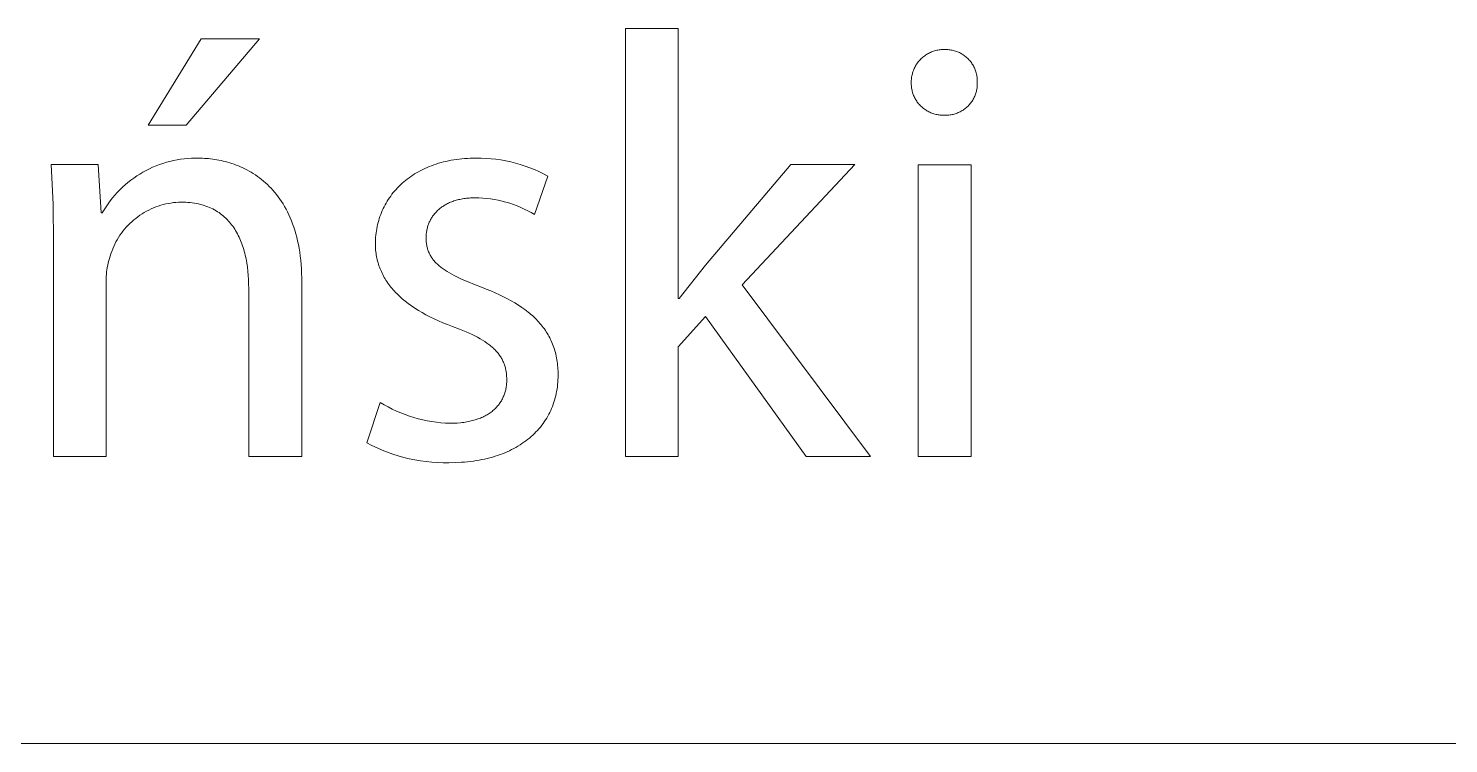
# Model space of a CAD drawing. Header units: millimetres. Extents: x 1102 to 5170, y 19 to 2862.
# Drawn here: x 4595.2 to 4691.2, y 19.5 to 67.8 of the extents above; entities that cross this region are included whole.
import ezdxf

# ---------------------------------------------------------------- set-up
doc = ezdxf.new("R2010")
doc.units = ezdxf.units.MM
doc.header["$MEASUREMENT"] = 0
doc.layers.add('Domyślny', color=7, linetype='Continuous', true_color=0x000000)

msp = doc.modelspace()

# ---------------------------------------------------------------- linework, layer by layer
at = {"layer": 'Domyślny', "color": 18, "lineweight": 15, "true_color": 0x000000}
for p, q in [((4635.56, 38.893), (4635.56, 67.802)), ((4635.56, 67.802), (4639.11, 67.802)), ((4639.11, 67.802), (4639.11, 49.555)), ((4603.307, 61.271), (4606.897, 67.096)), ((4610.839, 67.096), (4605.881, 61.271)), ((4606.897, 67.096), (4610.839, 67.096)), ((4656.156, 66.183), (4656.225, 66.212)), ((4656.225, 66.212), (4656.295, 66.239)), ((4656.295, 66.239), (4656.367, 66.264)), ((4656.367, 66.264), (4656.439, 66.286)), ((4656.439, 66.286), (4656.511, 66.306)), ((4656.511, 66.306), (4656.585, 66.324)), ((4656.585, 66.324), (4656.659, 66.338)), ((4656.659, 66.338), (4656.733, 66.351)), ((4656.733, 66.351), (4656.808, 66.36)), ((4656.808, 66.36), (4656.883, 66.367)), ((4656.883, 66.367), (4656.958, 66.372)), ((4656.958, 66.372), (4657.034, 66.374)), ((4657.034, 66.374), (4657.109, 66.373)), ((4657.109, 66.373), (4657.183, 66.374)), ((4657.183, 66.374), (4657.256, 66.373)), ((4657.256, 66.373), (4657.33, 66.369)), ((4657.33, 66.369), (4657.403, 66.363)), ((4657.403, 66.363), (4657.476, 66.354)), ((4657.476, 66.354), (4657.549, 66.343)), ((4657.549, 66.343), (4657.621, 66.329)), ((4657.621, 66.329), (4657.693, 66.313)), ((4657.693, 66.313), (4657.764, 66.295)), ((4657.764, 66.295), (4657.835, 66.273)), ((4657.835, 66.273), (4657.904, 66.25)), ((4657.904, 66.25), (4657.973, 66.224)), ((4657.973, 66.224), (4658.041, 66.196)), ((4658.041, 66.196), (4658.108, 66.165)), ((4655.124, 65.225), (4655.161, 65.291)), ((4655.161, 65.291), (4655.2, 65.355)), ((4655.2, 65.355), (4655.241, 65.418)), ((4655.241, 65.418), (4655.285, 65.48)), ((4655.285, 65.48), (4655.331, 65.54)), ((4655.331, 65.54), (4655.378, 65.598)), ((4655.378, 65.598), (4655.428, 65.655)), ((4655.428, 65.655), (4655.48, 65.71)), ((4655.48, 65.71), (4655.533, 65.763)), ((4655.533, 65.763), (4655.589, 65.814)), ((4655.589, 65.814), (4655.646, 65.864)), ((4655.646, 65.864), (4655.704, 65.911)), ((4655.704, 65.911), (4655.765, 65.956)), ((4655.765, 65.956), (4655.826, 66)), ((4655.826, 66), (4655.89, 66.041)), ((4655.89, 66.041), (4655.954, 66.08)), ((4655.954, 66.08), (4656.02, 66.116)), ((4656.02, 66.116), (4656.087, 66.151)), ((4656.087, 66.151), (4656.156, 66.183)), ((4658.108, 66.165), (4658.174, 66.132)), ((4658.174, 66.132), (4658.238, 66.097)), ((4658.238, 66.097), (4658.302, 66.059)), ((4658.302, 66.059), (4658.364, 66.02)), ((4658.364, 66.02), (4658.424, 65.978)), ((4658.424, 65.978), (4658.484, 65.935)), ((4658.484, 65.935), (4658.541, 65.889)), ((4658.541, 65.889), (4658.597, 65.841)), ((4658.597, 65.841), (4658.651, 65.792)), ((4658.651, 65.792), (4658.704, 65.74)), ((4658.704, 65.74), (4658.755, 65.687)), ((4658.755, 65.687), (4658.804, 65.632)), ((4658.804, 65.632), (4658.851, 65.575)), ((4658.851, 65.575), (4658.896, 65.517)), ((4658.896, 65.517), (4658.939, 65.457)), ((4658.939, 65.457), (4658.98, 65.396)), ((4658.98, 65.396), (4659.019, 65.334)), ((4659.019, 65.334), (4659.055, 65.27)), ((4659.055, 65.27), (4659.089, 65.205)), ((4654.86, 64.213), (4654.863, 64.288)), ((4654.863, 64.288), (4654.867, 64.364)), ((4654.867, 64.364), (4654.875, 64.439)), ((4654.875, 64.439), (4654.885, 64.514)), ((4654.885, 64.514), (4654.898, 64.588)), ((4654.898, 64.588), (4654.913, 64.662)), ((4654.913, 64.662), (4654.931, 64.735)), ((4654.931, 64.735), (4654.951, 64.808)), ((4654.951, 64.808), (4654.974, 64.88)), ((4654.974, 64.88), (4654.999, 64.951)), ((4654.999, 64.951), (4655.027, 65.021)), ((4655.027, 65.021), (4655.057, 65.09)), ((4655.057, 65.09), (4655.089, 65.158)), ((4655.089, 65.158), (4655.124, 65.225)), ((4659.089, 65.205), (4659.122, 65.139)), ((4659.122, 65.139), (4659.151, 65.071)), ((4659.151, 65.071), (4659.179, 65.003)), ((4659.179, 65.003), (4659.204, 64.934)), ((4659.204, 64.934), (4659.227, 64.864)), ((4659.227, 64.864), (4659.247, 64.793)), ((4659.247, 64.793), (4659.265, 64.722)), ((4659.265, 64.722), (4659.28, 64.65)), ((4659.28, 64.65), (4659.293, 64.578)), ((4659.293, 64.578), (4659.303, 64.505)), ((4659.303, 64.505), (4659.311, 64.432)), ((4659.311, 64.432), (4659.317, 64.358)), ((4659.317, 64.358), (4659.319, 64.285)), ((4659.319, 64.285), (4659.32, 64.211)), ((4654.86, 64.138), (4654.86, 64.213)), ((4654.86, 64.064), (4654.86, 64.138)), ((4654.862, 63.991), (4654.86, 64.064)), ((4654.866, 63.917), (4654.862, 63.991)), ((4654.873, 63.844), (4654.866, 63.917)), ((4654.883, 63.771), (4654.873, 63.844)), ((4654.895, 63.698), (4654.883, 63.771)), ((4654.909, 63.626), (4654.895, 63.698)), ((4654.926, 63.555), (4654.909, 63.626)), ((4654.946, 63.484), (4654.926, 63.555)), ((4654.967, 63.413), (4654.946, 63.484)), ((4654.992, 63.344), (4654.967, 63.413)), ((4655.018, 63.275), (4654.992, 63.344)), ((4659.196, 63.352), (4659.17, 63.283)), ((4659.219, 63.421), (4659.196, 63.352)), ((4659.24, 63.49), (4659.219, 63.421)), ((4659.258, 63.561), (4659.24, 63.49)), ((4659.274, 63.632), (4659.258, 63.561)), ((4659.288, 63.703), (4659.274, 63.632)), ((4659.299, 63.775), (4659.288, 63.703)), ((4659.307, 63.847), (4659.299, 63.775)), ((4659.314, 63.92), (4659.307, 63.847)), ((4659.317, 63.992), (4659.314, 63.92)), ((4659.32, 64.211), (4659.317, 64.138)), ((4659.317, 64.138), (4659.319, 64.065)), ((4659.319, 64.065), (4659.317, 63.992)), ((4655.047, 63.208), (4655.018, 63.275)), ((4655.078, 63.141), (4655.047, 63.208)), ((4655.112, 63.076), (4655.078, 63.141)), ((4655.148, 63.011), (4655.112, 63.076)), ((4655.186, 62.948), (4655.148, 63.011)), ((4655.226, 62.887), (4655.186, 62.948)), ((4655.268, 62.826), (4655.226, 62.887)), ((4655.312, 62.768), (4655.268, 62.826)), ((4655.358, 62.71), (4655.312, 62.768)), ((4655.406, 62.655), (4655.358, 62.71)), ((4655.456, 62.601), (4655.406, 62.655)), ((4655.508, 62.549), (4655.456, 62.601)), ((4655.562, 62.498), (4655.508, 62.549)), ((4655.617, 62.45), (4655.562, 62.498)), ((4655.674, 62.403), (4655.617, 62.45)), ((4655.733, 62.359), (4655.674, 62.403)), ((4655.793, 62.316), (4655.733, 62.359)), ((4658.475, 62.368), (4658.416, 62.325)), ((4658.532, 62.413), (4658.475, 62.368)), ((4658.588, 62.46), (4658.532, 62.413)), ((4658.642, 62.509), (4658.588, 62.46)), ((4658.694, 62.559), (4658.642, 62.509)), ((4658.745, 62.611), (4658.694, 62.559)), ((4658.794, 62.665), (4658.745, 62.611)), ((4658.84, 62.721), (4658.794, 62.665)), ((4658.885, 62.778), (4658.84, 62.721)), ((4658.928, 62.837), (4658.885, 62.778)), ((4658.969, 62.897), (4658.928, 62.837)), ((4659.008, 62.958), (4658.969, 62.897)), ((4659.045, 63.021), (4659.008, 62.958)), ((4659.08, 63.085), (4659.045, 63.021)), ((4659.112, 63.15), (4659.08, 63.085)), ((4659.142, 63.216), (4659.112, 63.15)), ((4659.17, 63.283), (4659.142, 63.216)), ((4655.854, 62.276), (4655.793, 62.316)), ((4655.917, 62.237), (4655.854, 62.276)), ((4655.981, 62.201), (4655.917, 62.237)), ((4656.046, 62.167), (4655.981, 62.201)), ((4656.113, 62.135), (4656.046, 62.167)), ((4656.18, 62.106), (4656.113, 62.135)), ((4656.249, 62.079), (4656.18, 62.106)), ((4656.318, 62.054), (4656.249, 62.079)), ((4656.388, 62.032), (4656.318, 62.054)), ((4656.459, 62.012), (4656.388, 62.032)), ((4656.53, 61.995), (4656.459, 62.012)), ((4656.602, 61.98), (4656.53, 61.995)), ((4656.675, 61.968), (4656.602, 61.98)), ((4656.748, 61.958), (4656.675, 61.968)), ((4656.821, 61.95), (4656.748, 61.958)), ((4656.894, 61.945), (4656.821, 61.95)), ((4656.968, 61.943), (4656.894, 61.945)), ((4657.042, 61.943), (4656.968, 61.943)), ((4657.114, 61.939), (4657.042, 61.943)), ((4657.187, 61.938), (4657.114, 61.939)), ((4657.26, 61.939), (4657.187, 61.938)), ((4657.332, 61.942), (4657.26, 61.939)), ((4657.405, 61.948), (4657.332, 61.942)), ((4657.477, 61.957), (4657.405, 61.948)), ((4657.549, 61.968), (4657.477, 61.957)), ((4657.62, 61.981), (4657.549, 61.968)), ((4657.691, 61.997), (4657.62, 61.981)), ((4657.762, 62.016), (4657.691, 61.997)), ((4657.831, 62.036), (4657.762, 62.016)), ((4657.9, 62.059), (4657.831, 62.036)), ((4657.969, 62.085), (4657.9, 62.059)), ((4658.036, 62.112), (4657.969, 62.085)), ((4658.102, 62.142), (4658.036, 62.112)), ((4658.167, 62.175), (4658.102, 62.142)), ((4658.231, 62.209), (4658.167, 62.175)), ((4658.294, 62.246), (4658.231, 62.209)), ((4658.356, 62.284), (4658.294, 62.246)), ((4658.416, 62.325), (4658.356, 62.284)), ((4605.881, 61.271), (4603.307, 61.271)), ((4596.89, 55.935), (4596.764, 58.602)), ((4596.764, 58.602), (4599.934, 58.602)), ((4599.934, 58.602), (4600.137, 55.338)), ((4603.621, 58.424), (4603.848, 58.519)), ((4603.848, 58.519), (4604.078, 58.607)), ((4604.078, 58.607), (4604.311, 58.686)), ((4604.311, 58.686), (4604.546, 58.758)), ((4604.546, 58.758), (4604.784, 58.822)), ((4604.784, 58.822), (4605.024, 58.877)), ((4605.024, 58.877), (4605.265, 58.925)), ((4605.265, 58.925), (4605.508, 58.964)), ((4605.508, 58.964), (4605.752, 58.995)), ((4605.752, 58.995), (4605.997, 59.018)), ((4605.997, 59.018), (4606.242, 59.032)), ((4606.242, 59.032), (4606.488, 59.038)), ((4606.488, 59.038), (4606.734, 59.036)), ((4606.734, 59.036), (4606.863, 59.035)), ((4606.863, 59.035), (4606.994, 59.031)), ((4606.994, 59.031), (4607.127, 59.025)), ((4607.127, 59.025), (4607.261, 59.016)), ((4607.261, 59.016), (4607.398, 59.005)), ((4607.398, 59.005), (4607.535, 58.99)), ((4607.535, 58.99), (4607.675, 58.973)), ((4607.675, 58.973), (4607.815, 58.953)), ((4607.815, 58.953), (4607.957, 58.93)), ((4607.957, 58.93), (4608.1, 58.904)), ((4608.1, 58.904), (4608.244, 58.874)), ((4608.244, 58.874), (4608.388, 58.841)), ((4608.388, 58.841), (4608.533, 58.805)), ((4608.533, 58.805), (4608.679, 58.766)), ((4608.679, 58.766), (4608.825, 58.723)), ((4608.825, 58.723), (4608.971, 58.676)), ((4608.971, 58.676), (4609.117, 58.626)), ((4609.117, 58.626), (4609.264, 58.572)), ((4609.264, 58.572), (4609.41, 58.514)), ((4609.41, 58.514), (4609.556, 58.453)), ((4622.305, 58.468), (4622.457, 58.528)), ((4622.457, 58.528), (4622.613, 58.585)), ((4622.613, 58.585), (4622.771, 58.638)), ((4622.771, 58.638), (4622.932, 58.689)), ((4622.932, 58.689), (4623.096, 58.736)), ((4623.096, 58.736), (4623.262, 58.781)), ((4623.262, 58.781), (4623.431, 58.821)), ((4623.431, 58.821), (4623.603, 58.859)), ((4623.603, 58.859), (4623.777, 58.893)), ((4623.777, 58.893), (4623.954, 58.924)), ((4623.954, 58.924), (4624.134, 58.952)), ((4624.134, 58.952), (4624.317, 58.975)), ((4624.317, 58.975), (4624.501, 58.996)), ((4624.501, 58.996), (4624.689, 59.013)), ((4624.689, 59.013), (4624.879, 59.026)), ((4624.879, 59.026), (4625.071, 59.035)), ((4625.071, 59.035), (4625.267, 59.041)), ((4625.267, 59.041), (4625.464, 59.043)), ((4625.464, 59.043), (4625.801, 59.04)), ((4625.801, 59.04), (4626.138, 59.026)), ((4626.138, 59.026), (4626.474, 59)), ((4626.474, 59), (4626.809, 58.963)), ((4626.809, 58.963), (4627.142, 58.914)), ((4627.142, 58.914), (4627.474, 58.855)), ((4627.474, 58.855), (4627.803, 58.784)), ((4627.803, 58.784), (4628.13, 58.701)), ((4628.13, 58.701), (4628.454, 58.608)), ((4628.454, 58.608), (4628.774, 58.504)), ((4640.952, 51.803), (4646.723, 58.604)), ((4651.044, 58.604), (4643.431, 50.489)), ((4646.723, 58.604), (4651.044, 58.604)), ((4655.321, 58.597), (4658.911, 58.597)), ((4655.321, 38.887), (4655.321, 58.597)), ((4658.911, 58.597), (4658.911, 38.887)), ((4602.142, 57.551), (4602.34, 57.697)), ((4602.34, 57.697), (4602.543, 57.836)), ((4602.543, 57.836), (4602.75, 57.968)), ((4602.75, 57.968), (4602.962, 58.093)), ((4602.962, 58.093), (4603.178, 58.211)), ((4603.178, 58.211), (4603.398, 58.321)), ((4603.398, 58.321), (4603.621, 58.424)), ((4609.556, 58.453), (4609.701, 58.387)), ((4609.701, 58.387), (4609.846, 58.317)), ((4609.846, 58.317), (4609.991, 58.243)), ((4609.991, 58.243), (4610.134, 58.165)), ((4610.134, 58.165), (4610.277, 58.083)), ((4610.277, 58.083), (4610.418, 57.996)), ((4610.418, 57.996), (4610.558, 57.905)), ((4610.558, 57.905), (4610.697, 57.809)), ((4610.697, 57.809), (4610.835, 57.708)), ((4610.835, 57.708), (4610.971, 57.603)), ((4610.971, 57.603), (4611.105, 57.493)), ((4620.699, 57.531), (4620.817, 57.624)), ((4620.817, 57.624), (4620.937, 57.714)), ((4620.937, 57.714), (4621.061, 57.801)), ((4621.061, 57.801), (4621.187, 57.886)), ((4621.187, 57.886), (4621.317, 57.969)), ((4621.317, 57.969), (4621.449, 58.048)), ((4621.449, 58.048), (4621.584, 58.125)), ((4621.584, 58.125), (4621.723, 58.2)), ((4621.723, 58.2), (4621.864, 58.271)), ((4621.864, 58.271), (4622.008, 58.34)), ((4622.008, 58.34), (4622.155, 58.405)), ((4622.155, 58.405), (4622.305, 58.468)), ((4628.774, 58.504), (4629.091, 58.389)), ((4629.091, 58.389), (4629.404, 58.263)), ((4629.404, 58.263), (4629.712, 58.127)), ((4630.314, 57.824), (4629.42, 55.223)), ((4629.712, 58.127), (4630.016, 57.98)), ((4630.016, 57.98), (4630.314, 57.824)), ((4601.067, 56.542), (4601.232, 56.725)), ((4601.232, 56.725), (4601.402, 56.902)), ((4601.402, 56.902), (4601.579, 57.074)), ((4601.579, 57.074), (4601.761, 57.239)), ((4601.761, 57.239), (4601.949, 57.398)), ((4601.949, 57.398), (4602.142, 57.551)), ((4611.105, 57.493), (4611.237, 57.378)), ((4611.237, 57.378), (4611.367, 57.258)), ((4611.367, 57.258), (4611.495, 57.134)), ((4611.495, 57.134), (4611.621, 57.004)), ((4611.621, 57.004), (4611.745, 56.868)), ((4611.745, 56.868), (4611.866, 56.728)), ((4611.866, 56.728), (4611.984, 56.582)), ((4619.697, 56.482), (4619.783, 56.596)), ((4619.783, 56.596), (4619.872, 56.709)), ((4619.872, 56.709), (4619.965, 56.819)), ((4619.965, 56.819), (4620.06, 56.927)), ((4620.06, 56.927), (4620.159, 57.034)), ((4620.159, 57.034), (4620.261, 57.138)), ((4620.261, 57.138), (4620.366, 57.24)), ((4620.366, 57.24), (4620.474, 57.339)), ((4620.474, 57.339), (4620.585, 57.436)), ((4620.585, 57.436), (4620.699, 57.531)), ((4596.926, 53.265), (4596.89, 55.935)), ((4600.342, 55.55), (4600.474, 55.758)), ((4600.474, 55.758), (4600.612, 55.962)), ((4600.612, 55.962), (4600.757, 56.16)), ((4600.757, 56.16), (4600.909, 56.354)), ((4600.909, 56.354), (4601.067, 56.542)), ((4603.675, 55.678), (4603.515, 55.608)), ((4603.837, 55.743), (4603.675, 55.678)), ((4604.002, 55.801), (4603.837, 55.743)), ((4604.168, 55.854), (4604.002, 55.801)), ((4604.336, 55.902), (4604.168, 55.854)), ((4604.505, 55.943), (4604.336, 55.902)), ((4604.676, 55.979), (4604.505, 55.943)), ((4604.848, 56.009), (4604.676, 55.979)), ((4605.02, 56.033), (4604.848, 56.009)), ((4605.194, 56.051), (4605.02, 56.033)), ((4605.368, 56.063), (4605.194, 56.051)), ((4605.542, 56.069), (4605.368, 56.063)), ((4605.699, 56.067), (4605.542, 56.069)), ((4605.853, 56.061), (4605.699, 56.067)), ((4606.004, 56.052), (4605.853, 56.061)), ((4606.152, 56.039), (4606.004, 56.052)), ((4606.296, 56.022), (4606.152, 56.039)), ((4606.437, 56.001), (4606.296, 56.022)), ((4606.576, 55.977), (4606.437, 56.001)), ((4606.711, 55.949), (4606.576, 55.977)), ((4606.843, 55.918), (4606.711, 55.949)), ((4606.972, 55.883), (4606.843, 55.918)), ((4607.098, 55.845), (4606.972, 55.883)), ((4607.221, 55.803), (4607.098, 55.845)), ((4607.341, 55.758), (4607.221, 55.803)), ((4607.459, 55.71), (4607.341, 55.758)), ((4607.573, 55.659), (4607.459, 55.71)), ((4607.684, 55.605), (4607.573, 55.659)), ((4611.984, 56.582), (4612.1, 56.431)), ((4612.1, 56.431), (4612.212, 56.274)), ((4612.212, 56.274), (4612.322, 56.112)), ((4612.322, 56.112), (4612.428, 55.944)), ((4612.428, 55.944), (4612.531, 55.77)), ((4612.531, 55.77), (4612.631, 55.591)), ((4619.189, 55.628), (4619.252, 55.755)), ((4619.252, 55.755), (4619.318, 55.881)), ((4619.318, 55.881), (4619.387, 56.005)), ((4619.387, 56.005), (4619.459, 56.127)), ((4619.459, 56.127), (4619.535, 56.247)), ((4619.535, 56.247), (4619.615, 56.365)), ((4619.615, 56.365), (4619.697, 56.482)), ((4623.047, 55.656), (4622.992, 55.612)), ((4623.103, 55.699), (4623.047, 55.656)), ((4623.161, 55.741), (4623.103, 55.699)), ((4623.22, 55.782), (4623.161, 55.741)), ((4623.281, 55.821), (4623.22, 55.782)), ((4623.343, 55.86), (4623.281, 55.821)), ((4623.407, 55.897), (4623.343, 55.86)), ((4623.472, 55.933), (4623.407, 55.897)), ((4623.539, 55.967), (4623.472, 55.933)), ((4623.607, 56.001), (4623.539, 55.967)), ((4623.677, 56.033), (4623.607, 56.001)), ((4623.748, 56.063), (4623.677, 56.033)), ((4623.821, 56.093), (4623.748, 56.063)), ((4623.895, 56.12), (4623.821, 56.093)), ((4623.971, 56.147), (4623.895, 56.12)), ((4624.048, 56.172), (4623.971, 56.147)), ((4624.127, 56.196), (4624.048, 56.172)), ((4624.207, 56.218), (4624.127, 56.196)), ((4624.289, 56.238), (4624.207, 56.218)), ((4624.372, 56.257), (4624.289, 56.238)), ((4624.457, 56.275), (4624.372, 56.257)), ((4624.543, 56.291), (4624.457, 56.275)), ((4624.631, 56.305), (4624.543, 56.291)), ((4624.72, 56.318), (4624.631, 56.305)), ((4624.81, 56.329), (4624.72, 56.318)), ((4624.902, 56.339), (4624.81, 56.329)), ((4624.995, 56.346), (4624.902, 56.339)), ((4625.09, 56.353), (4624.995, 56.346)), ((4625.186, 56.357), (4625.09, 56.353)), ((4625.284, 56.36), (4625.186, 56.357)), ((4625.383, 56.36), (4625.284, 56.36)), ((4625.648, 56.356), (4625.383, 56.36)), ((4625.913, 56.343), (4625.648, 56.356)), ((4626.178, 56.32), (4625.913, 56.343)), ((4626.441, 56.288), (4626.178, 56.32)), ((4626.704, 56.247), (4626.441, 56.288)), ((4626.964, 56.198), (4626.704, 56.247)), ((4627.223, 56.139), (4626.964, 56.198)), ((4627.48, 56.071), (4627.223, 56.139)), ((4627.734, 55.995), (4627.48, 56.071)), ((4627.986, 55.91), (4627.734, 55.995)), ((4628.234, 55.816), (4627.986, 55.91)), ((4628.479, 55.714), (4628.234, 55.816)), ((4628.721, 55.603), (4628.479, 55.714)), ((4600.137, 55.338), (4600.218, 55.338)), ((4600.218, 55.338), (4600.342, 55.55)), ((4602.21, 54.747), (4602.083, 54.628)), ((4602.341, 54.862), (4602.21, 54.747)), ((4602.476, 54.973), (4602.341, 54.862)), ((4602.615, 55.079), (4602.476, 54.973)), ((4602.757, 55.18), (4602.615, 55.079)), ((4602.903, 55.276), (4602.757, 55.18)), ((4603.051, 55.367), (4602.903, 55.276)), ((4603.203, 55.453), (4603.051, 55.367)), ((4603.358, 55.533), (4603.203, 55.453)), ((4603.515, 55.608), (4603.358, 55.533)), ((4607.793, 55.547), (4607.684, 55.605)), ((4607.899, 55.487), (4607.793, 55.547)), ((4608.002, 55.423), (4607.899, 55.487)), ((4608.102, 55.357), (4608.002, 55.423)), ((4608.199, 55.287), (4608.102, 55.357)), ((4608.294, 55.215), (4608.199, 55.287)), ((4608.386, 55.14), (4608.294, 55.215)), ((4608.475, 55.062), (4608.386, 55.14)), ((4608.562, 54.981), (4608.475, 55.062)), ((4608.645, 54.898), (4608.562, 54.981)), ((4608.727, 54.812), (4608.645, 54.898)), ((4608.805, 54.724), (4608.727, 54.812)), ((4608.882, 54.633), (4608.805, 54.724)), ((4612.631, 55.591), (4612.727, 55.405)), ((4612.727, 55.405), (4612.819, 55.214)), ((4612.819, 55.214), (4612.908, 55.016)), ((4612.908, 55.016), (4612.992, 54.813)), ((4612.992, 54.813), (4613.073, 54.603)), ((4618.813, 54.557), (4618.848, 54.696)), ((4618.848, 54.696), (4618.886, 54.833)), ((4618.886, 54.833), (4618.928, 54.969)), ((4618.928, 54.969), (4618.973, 55.104)), ((4618.973, 55.104), (4619.022, 55.237)), ((4619.022, 55.237), (4619.074, 55.369)), ((4619.074, 55.369), (4619.13, 55.499)), ((4619.13, 55.499), (4619.189, 55.628)), ((4622.306, 54.709), (4622.28, 54.648)), ((4622.334, 54.769), (4622.306, 54.709)), ((4622.363, 54.828), (4622.334, 54.769)), ((4622.394, 54.887), (4622.363, 54.828)), ((4622.426, 54.944), (4622.394, 54.887)), ((4622.46, 55.001), (4622.426, 54.944)), ((4622.496, 55.057), (4622.46, 55.001)), ((4622.533, 55.112), (4622.496, 55.057)), ((4622.572, 55.167), (4622.533, 55.112)), ((4622.612, 55.22), (4622.572, 55.167)), ((4622.654, 55.272), (4622.612, 55.22)), ((4622.698, 55.324), (4622.654, 55.272)), ((4622.743, 55.374), (4622.698, 55.324)), ((4622.79, 55.424), (4622.743, 55.374)), ((4622.838, 55.472), (4622.79, 55.424)), ((4622.888, 55.52), (4622.838, 55.472)), ((4622.939, 55.566), (4622.888, 55.52)), ((4622.992, 55.612), (4622.939, 55.566)), ((4628.958, 55.484), (4628.721, 55.603)), ((4629.191, 55.357), (4628.958, 55.484)), ((4629.42, 55.223), (4629.191, 55.357)), ((4601.412, 53.827), (4601.317, 53.68)), ((4601.512, 53.969), (4601.412, 53.827)), ((4601.617, 54.109), (4601.512, 53.969)), ((4601.727, 54.244), (4601.617, 54.109)), ((4601.841, 54.376), (4601.727, 54.244)), ((4601.96, 54.504), (4601.841, 54.376)), ((4602.083, 54.628), (4601.96, 54.504)), ((4608.955, 54.539), (4608.882, 54.633)), ((4609.026, 54.444), (4608.955, 54.539)), ((4609.095, 54.345), (4609.026, 54.444)), ((4609.161, 54.245), (4609.095, 54.345)), ((4609.225, 54.142), (4609.161, 54.245)), ((4609.286, 54.037), (4609.225, 54.142)), ((4609.344, 53.93), (4609.286, 54.037)), ((4609.401, 53.82), (4609.344, 53.93)), ((4609.455, 53.709), (4609.401, 53.82)), ((4613.073, 54.603), (4613.149, 54.386)), ((4613.149, 54.386), (4613.221, 54.164)), ((4613.221, 54.164), (4613.288, 53.935)), ((4613.288, 53.935), (4613.351, 53.699)), ((4618.68, 53.7), (4618.693, 53.846)), ((4618.693, 53.846), (4618.71, 53.99)), ((4618.71, 53.99), (4618.73, 54.133)), ((4618.73, 54.133), (4618.754, 54.276)), ((4618.754, 54.276), (4618.782, 54.417)), ((4618.782, 54.417), (4618.813, 54.557)), ((4622.092, 53.734), (4622.091, 53.665)), ((4622.094, 53.802), (4622.092, 53.734)), ((4622.099, 53.871), (4622.094, 53.802)), ((4622.105, 53.938), (4622.099, 53.871)), ((4622.112, 54.006), (4622.105, 53.938)), ((4622.121, 54.072), (4622.112, 54.006)), ((4622.132, 54.139), (4622.121, 54.072)), ((4622.145, 54.204), (4622.132, 54.139)), ((4622.159, 54.27), (4622.145, 54.204)), ((4622.175, 54.334), (4622.159, 54.27)), ((4622.193, 54.398), (4622.175, 54.334)), ((4622.212, 54.462), (4622.193, 54.398)), ((4622.233, 54.525), (4622.212, 54.462)), ((4622.256, 54.587), (4622.233, 54.525)), ((4622.28, 54.648), (4622.256, 54.587)), ((4596.926, 38.892), (4596.926, 53.265)), ((4600.92, 52.905), (4600.856, 52.743)), ((4600.988, 53.066), (4600.92, 52.905)), ((4601.063, 53.223), (4600.988, 53.066)), ((4601.142, 53.379), (4601.063, 53.223)), ((4601.227, 53.531), (4601.142, 53.379)), ((4601.317, 53.68), (4601.227, 53.531)), ((4609.507, 53.596), (4609.455, 53.709)), ((4609.556, 53.48), (4609.507, 53.596)), ((4609.603, 53.363), (4609.556, 53.48)), ((4609.648, 53.244), (4609.603, 53.363)), ((4609.69, 53.123), (4609.648, 53.244)), ((4609.731, 53), (4609.69, 53.123)), ((4609.769, 52.875), (4609.731, 53)), ((4609.805, 52.749), (4609.769, 52.875)), ((4613.351, 53.699), (4613.409, 53.457)), ((4613.409, 53.457), (4613.462, 53.207)), ((4613.462, 53.207), (4613.51, 52.952)), ((4613.51, 52.952), (4613.553, 52.689)), ((4618.664, 53.258), (4618.665, 53.406)), ((4618.665, 53.148), (4618.664, 53.258)), ((4618.665, 53.406), (4618.671, 53.554)), ((4618.669, 53.038), (4618.665, 53.148)), ((4618.675, 52.929), (4618.669, 53.038)), ((4618.671, 53.554), (4618.68, 53.7)), ((4618.683, 52.821), (4618.675, 52.929)), ((4618.694, 52.713), (4618.683, 52.821)), ((4622.091, 53.665), (4622.092, 53.589)), ((4622.092, 53.589), (4622.094, 53.515)), ((4622.094, 53.515), (4622.099, 53.442)), ((4622.099, 53.442), (4622.105, 53.37)), ((4622.105, 53.37), (4622.112, 53.299)), ((4622.112, 53.299), (4622.122, 53.23)), ((4622.122, 53.23), (4622.133, 53.161)), ((4622.133, 53.161), (4622.146, 53.094)), ((4622.146, 53.094), (4622.161, 53.028)), ((4622.161, 53.028), (4622.177, 52.963)), ((4622.177, 52.963), (4622.195, 52.899)), ((4622.195, 52.899), (4622.215, 52.836)), ((4622.215, 52.836), (4622.237, 52.774)), ((4622.237, 52.774), (4622.261, 52.713)), ((4600.584, 51.812), (4600.556, 51.66)), ((4600.617, 51.964), (4600.584, 51.812)), ((4600.656, 52.115), (4600.617, 51.964)), ((4600.699, 52.264), (4600.656, 52.115)), ((4600.747, 52.412), (4600.699, 52.264)), ((4600.799, 52.578), (4600.747, 52.412)), ((4600.856, 52.743), (4600.799, 52.578)), ((4609.839, 52.621), (4609.805, 52.749)), ((4609.87, 52.492), (4609.839, 52.621)), ((4609.927, 52.228), (4609.87, 52.492)), ((4609.976, 51.959), (4609.927, 52.228)), ((4610.017, 51.684), (4609.976, 51.959)), ((4613.553, 52.689), (4613.59, 52.419)), ((4613.59, 52.419), (4613.622, 52.143)), ((4613.622, 52.143), (4613.649, 51.859)), ((4613.649, 51.859), (4613.67, 51.568)), ((4618.708, 52.606), (4618.694, 52.713)), ((4618.724, 52.5), (4618.708, 52.606)), ((4618.743, 52.394), (4618.724, 52.5)), ((4618.764, 52.289), (4618.743, 52.394)), ((4618.787, 52.184), (4618.764, 52.289)), ((4618.813, 52.08), (4618.787, 52.184)), ((4618.842, 51.977), (4618.813, 52.08)), ((4618.873, 51.874), (4618.842, 51.977)), ((4618.906, 51.773), (4618.873, 51.874)), ((4622.261, 52.713), (4622.286, 52.652)), ((4622.286, 52.652), (4622.313, 52.593)), ((4622.313, 52.593), (4622.342, 52.535)), ((4622.342, 52.535), (4622.373, 52.477)), ((4622.373, 52.477), (4622.405, 52.421)), ((4622.405, 52.421), (4622.44, 52.365)), ((4622.44, 52.365), (4622.476, 52.31)), ((4622.476, 52.31), (4622.514, 52.255)), ((4622.514, 52.255), (4622.554, 52.202)), ((4622.554, 52.202), (4622.595, 52.149)), ((4622.595, 52.149), (4622.639, 52.097)), ((4622.639, 52.097), (4622.684, 52.045)), ((4622.684, 52.045), (4622.731, 51.994)), ((4622.731, 51.994), (4622.78, 51.944)), ((4622.78, 51.944), (4622.831, 51.894)), ((4622.831, 51.894), (4622.884, 51.845)), ((4622.884, 51.845), (4622.939, 51.796)), ((4639.191, 49.555), (4640.952, 51.803)), ((4600.491, 51.042), (4600.488, 50.887)), ((4600.488, 50.887), (4600.489, 50.732)), ((4600.5, 51.197), (4600.491, 51.042)), ((4600.514, 51.352), (4600.5, 51.197)), ((4600.532, 51.506), (4600.514, 51.352)), ((4600.556, 51.66), (4600.532, 51.506)), ((4610.05, 51.405), (4610.017, 51.684)), ((4610.076, 51.12), (4610.05, 51.405)), ((4610.093, 50.832), (4610.076, 51.12)), ((4613.67, 51.568), (4613.685, 51.269)), ((4613.685, 51.269), (4613.694, 50.964)), ((4613.694, 50.964), (4613.697, 50.651)), ((4618.942, 51.671), (4618.906, 51.773)), ((4618.981, 51.571), (4618.942, 51.671)), ((4619.022, 51.471), (4618.981, 51.571)), ((4619.066, 51.372), (4619.022, 51.471)), ((4619.112, 51.273), (4619.066, 51.372)), ((4619.161, 51.176), (4619.112, 51.273)), ((4619.212, 51.079), (4619.161, 51.176)), ((4619.266, 50.983), (4619.212, 51.079)), ((4619.322, 50.887), (4619.266, 50.983)), ((4619.381, 50.792), (4619.322, 50.887)), ((4622.939, 51.796), (4622.995, 51.748)), ((4622.995, 51.748), (4623.054, 51.7)), ((4623.054, 51.7), (4623.114, 51.653)), ((4623.114, 51.653), (4623.176, 51.606)), ((4623.176, 51.606), (4623.24, 51.56)), ((4623.24, 51.56), (4623.374, 51.468)), ((4623.374, 51.468), (4623.516, 51.377)), ((4623.516, 51.377), (4623.665, 51.288)), ((4623.665, 51.288), (4623.822, 51.199)), ((4623.822, 51.199), (4623.987, 51.112)), ((4623.987, 51.112), (4624.16, 51.024)), ((4624.16, 51.024), (4624.529, 50.85)), ((4624.529, 50.85), (4624.93, 50.676)), ((4600.489, 50.732), (4600.489, 38.892)), ((4610.104, 50.54), (4610.093, 50.832)), ((4610.107, 50.244), (4610.104, 50.54)), ((4610.107, 38.892), (4610.107, 50.244)), ((4613.697, 50.651), (4613.697, 38.892)), ((4619.442, 50.698), (4619.381, 50.792)), ((4619.506, 50.605), (4619.442, 50.698)), ((4619.573, 50.512), (4619.506, 50.605)), ((4619.642, 50.421), (4619.573, 50.512)), ((4619.713, 50.33), (4619.642, 50.421)), ((4619.788, 50.239), (4619.713, 50.33)), ((4619.864, 50.15), (4619.788, 50.239)), ((4619.944, 50.061), (4619.864, 50.15)), ((4620.026, 49.973), (4619.944, 50.061)), ((4620.11, 49.886), (4620.026, 49.973)), ((4620.197, 49.8), (4620.11, 49.886)), ((4624.93, 50.676), (4625.364, 50.499)), ((4625.364, 50.499), (4625.83, 50.319)), ((4625.83, 50.319), (4626.146, 50.197)), ((4626.146, 50.197), (4626.453, 50.072)), ((4626.453, 50.072), (4626.749, 49.945)), ((4626.749, 49.945), (4627.036, 49.814)), ((4643.431, 50.489), (4652.101, 38.893)), ((4620.287, 49.715), (4620.197, 49.8)), ((4620.379, 49.63), (4620.287, 49.715)), ((4620.474, 49.546), (4620.379, 49.63)), ((4620.572, 49.463), (4620.474, 49.546)), ((4620.672, 49.381), (4620.572, 49.463)), ((4620.88, 49.219), (4620.672, 49.381)), ((4621.098, 49.061), (4620.88, 49.219)), ((4621.327, 48.906), (4621.098, 49.061)), ((4627.036, 49.814), (4627.313, 49.681)), ((4627.313, 49.681), (4627.58, 49.544)), ((4627.58, 49.544), (4627.837, 49.404)), ((4627.837, 49.404), (4628.084, 49.26)), ((4628.084, 49.26), (4628.321, 49.113)), ((4628.321, 49.113), (4628.549, 48.962)), ((4628.549, 48.962), (4628.766, 48.806)), ((4639.11, 49.555), (4639.191, 49.555)), ((4621.567, 48.755), (4621.327, 48.906)), ((4621.817, 48.607), (4621.567, 48.755)), ((4622.078, 48.463), (4621.817, 48.607)), ((4622.349, 48.322), (4622.078, 48.463)), ((4622.631, 48.186), (4622.349, 48.322)), ((4622.923, 48.053), (4622.631, 48.186)), ((4623.227, 47.924), (4622.923, 48.053)), ((4628.766, 48.806), (4628.871, 48.727)), ((4628.871, 48.727), (4628.973, 48.647)), ((4628.973, 48.647), (4629.073, 48.566)), ((4629.073, 48.566), (4629.171, 48.484)), ((4629.171, 48.484), (4629.266, 48.4)), ((4629.266, 48.4), (4629.358, 48.316)), ((4629.358, 48.316), (4629.448, 48.23)), ((4629.448, 48.23), (4629.535, 48.144)), ((4629.535, 48.144), (4629.62, 48.056)), ((4629.62, 48.056), (4629.702, 47.967)), ((4629.702, 47.967), (4629.782, 47.876)), ((4640.952, 48.335), (4639.11, 46.303)), ((4647.753, 38.893), (4640.952, 48.335)), ((4623.541, 47.798), (4623.227, 47.924)), ((4623.866, 47.677), (4623.541, 47.798)), ((4624.344, 47.494), (4623.866, 47.677)), ((4624.786, 47.312), (4624.344, 47.494)), ((4624.992, 47.22), (4624.786, 47.312)), ((4625.19, 47.127), (4624.992, 47.22)), ((4625.379, 47.034), (4625.19, 47.127)), ((4625.559, 46.94), (4625.379, 47.034)), ((4629.782, 47.876), (4629.86, 47.785)), ((4629.86, 47.785), (4629.935, 47.692)), ((4629.935, 47.692), (4630.007, 47.598)), ((4630.007, 47.598), (4630.077, 47.503)), ((4630.077, 47.503), (4630.144, 47.406)), ((4630.144, 47.406), (4630.209, 47.308)), ((4630.209, 47.308), (4630.271, 47.209)), ((4630.271, 47.209), (4630.331, 47.109)), ((4630.331, 47.109), (4630.388, 47.007)), ((4630.388, 47.007), (4630.443, 46.903)), ((4625.731, 46.845), (4625.559, 46.94)), ((4625.894, 46.749), (4625.731, 46.845)), ((4626.048, 46.652), (4625.894, 46.749)), ((4626.194, 46.553), (4626.048, 46.652)), ((4626.264, 46.503), (4626.194, 46.553)), ((4626.332, 46.453), (4626.264, 46.503)), ((4626.398, 46.402), (4626.332, 46.453)), ((4626.461, 46.351), (4626.398, 46.402)), ((4626.523, 46.299), (4626.461, 46.351)), ((4626.583, 46.247), (4626.523, 46.299)), ((4626.641, 46.194), (4626.583, 46.247)), ((4626.697, 46.141), (4626.641, 46.194)), ((4626.751, 46.087), (4626.697, 46.141)), ((4626.803, 46.033), (4626.751, 46.087)), ((4630.443, 46.903), (4630.495, 46.799)), ((4630.495, 46.799), (4630.544, 46.693)), ((4630.544, 46.693), (4630.591, 46.585)), ((4630.591, 46.585), (4630.636, 46.476)), ((4630.636, 46.476), (4630.678, 46.366)), ((4630.678, 46.366), (4630.718, 46.254)), ((4630.718, 46.254), (4630.755, 46.14)), ((4630.755, 46.14), (4630.789, 46.025)), ((4639.11, 46.303), (4639.11, 38.893)), ((4626.853, 45.978), (4626.803, 46.033)), ((4626.901, 45.923), (4626.853, 45.978)), ((4626.947, 45.866), (4626.901, 45.923)), ((4626.992, 45.81), (4626.947, 45.866)), ((4627.034, 45.752), (4626.992, 45.81)), ((4627.075, 45.694), (4627.034, 45.752)), ((4627.114, 45.635), (4627.075, 45.694)), ((4627.151, 45.576), (4627.114, 45.635)), ((4627.187, 45.515), (4627.151, 45.576)), ((4627.22, 45.454), (4627.187, 45.515)), ((4627.252, 45.393), (4627.22, 45.454)), ((4627.282, 45.33), (4627.252, 45.393)), ((4627.31, 45.267), (4627.282, 45.33)), ((4627.336, 45.202), (4627.31, 45.267)), ((4627.361, 45.137), (4627.336, 45.202)), ((4627.384, 45.071), (4627.361, 45.137)), ((4630.789, 46.025), (4630.821, 45.909)), ((4630.821, 45.909), (4630.85, 45.791)), ((4630.85, 45.791), (4630.877, 45.671)), ((4630.877, 45.671), (4630.901, 45.55)), ((4630.901, 45.55), (4630.923, 45.427)), ((4630.923, 45.427), (4630.942, 45.303)), ((4630.942, 45.303), (4630.959, 45.177)), ((4630.959, 45.177), (4630.973, 45.049)), ((4627.406, 45.005), (4627.384, 45.071)), ((4627.425, 44.937), (4627.406, 45.005)), ((4627.443, 44.868), (4627.425, 44.937)), ((4627.46, 44.799), (4627.443, 44.868)), ((4627.475, 44.728), (4627.46, 44.799)), ((4627.488, 44.656), (4627.475, 44.728)), ((4627.499, 44.584), (4627.488, 44.656)), ((4627.509, 44.51), (4627.499, 44.584)), ((4627.518, 44.436), (4627.509, 44.51)), ((4627.525, 44.36), (4627.518, 44.436)), ((4627.53, 44.283), (4627.525, 44.36)), ((4627.534, 44.205), (4627.53, 44.283)), ((4627.536, 44.127), (4627.534, 44.205)), ((4627.537, 44.046), (4627.536, 44.127)), ((4630.973, 45.049), (4630.984, 44.92)), ((4630.984, 44.92), (4630.993, 44.789)), ((4630.993, 44.789), (4631, 44.656)), ((4631.003, 44.224), (4630.997, 44.064)), ((4631, 44.656), (4631.003, 44.521)), ((4631.003, 44.521), (4631.005, 44.385)), ((4631.005, 44.385), (4631.003, 44.224)), ((4627.384, 43.111), (4627.407, 43.179)), ((4627.407, 43.179), (4627.428, 43.248)), ((4627.428, 43.248), (4627.447, 43.317)), ((4627.447, 43.317), (4627.464, 43.388)), ((4627.464, 43.388), (4627.479, 43.458)), ((4627.479, 43.458), (4627.493, 43.53)), ((4627.493, 43.53), (4627.504, 43.602)), ((4627.504, 43.602), (4627.514, 43.675)), ((4627.514, 43.675), (4627.522, 43.748)), ((4627.522, 43.748), (4627.529, 43.822)), ((4627.529, 43.822), (4627.533, 43.896)), ((4627.533, 43.896), (4627.536, 43.971)), ((4627.536, 43.971), (4627.537, 44.046)), ((4630.908, 43.289), (4630.879, 43.139)), ((4630.934, 43.441), (4630.908, 43.289)), ((4630.955, 43.594), (4630.934, 43.441)), ((4630.973, 43.749), (4630.955, 43.594)), ((4630.987, 43.906), (4630.973, 43.749)), ((4630.997, 44.064), (4630.987, 43.906)), ((4618.095, 39.82), (4618.989, 42.543)), ((4618.989, 42.543), (4619.257, 42.383)), ((4619.257, 42.383), (4619.53, 42.232)), ((4619.53, 42.232), (4619.808, 42.09)), ((4626.823, 42.192), (4626.874, 42.247)), ((4626.874, 42.247), (4626.922, 42.302)), ((4626.922, 42.302), (4626.969, 42.359)), ((4626.969, 42.359), (4627.014, 42.416)), ((4627.014, 42.416), (4627.057, 42.475)), ((4627.057, 42.475), (4627.098, 42.535)), ((4627.098, 42.535), (4627.137, 42.595)), ((4627.137, 42.595), (4627.175, 42.657)), ((4627.175, 42.657), (4627.21, 42.719)), ((4627.21, 42.719), (4627.244, 42.782)), ((4627.244, 42.782), (4627.276, 42.846)), ((4627.276, 42.846), (4627.306, 42.911)), ((4627.306, 42.911), (4627.334, 42.977)), ((4627.334, 42.977), (4627.36, 43.044)), ((4627.36, 43.044), (4627.384, 43.111)), ((4630.624, 42.276), (4630.568, 42.138)), ((4630.676, 42.415), (4630.624, 42.276)), ((4630.724, 42.556), (4630.676, 42.415)), ((4630.768, 42.699), (4630.724, 42.556)), ((4630.809, 42.844), (4630.768, 42.699)), ((4630.846, 42.991), (4630.809, 42.844)), ((4630.879, 43.139), (4630.846, 42.991)), ((4619.808, 42.09), (4620.09, 41.958)), ((4620.09, 41.958), (4620.377, 41.835)), ((4620.377, 41.835), (4620.667, 41.721)), ((4620.667, 41.721), (4620.961, 41.618)), ((4620.961, 41.618), (4621.259, 41.524)), ((4621.259, 41.524), (4621.559, 41.439)), ((4621.559, 41.439), (4621.862, 41.365)), ((4621.862, 41.365), (4622.167, 41.301)), ((4622.167, 41.301), (4622.475, 41.247)), ((4622.475, 41.247), (4622.784, 41.204)), ((4624.936, 41.244), (4625.035, 41.265)), ((4625.035, 41.265), (4625.132, 41.287)), ((4625.132, 41.287), (4625.227, 41.31)), ((4625.227, 41.31), (4625.32, 41.336)), ((4625.32, 41.336), (4625.411, 41.362)), ((4625.411, 41.362), (4625.5, 41.391)), ((4625.5, 41.391), (4625.587, 41.421)), ((4625.587, 41.421), (4625.672, 41.452)), ((4625.672, 41.452), (4625.755, 41.485)), ((4625.755, 41.485), (4625.836, 41.519)), ((4625.836, 41.519), (4625.916, 41.555)), ((4625.916, 41.555), (4625.993, 41.592)), ((4625.993, 41.592), (4626.068, 41.63)), ((4626.068, 41.63), (4626.142, 41.67)), ((4626.142, 41.67), (4626.213, 41.712)), ((4626.213, 41.712), (4626.283, 41.754)), ((4626.283, 41.754), (4626.35, 41.798)), ((4626.35, 41.798), (4626.416, 41.843)), ((4626.416, 41.843), (4626.48, 41.889)), ((4626.48, 41.889), (4626.542, 41.937)), ((4626.542, 41.937), (4626.602, 41.986)), ((4626.602, 41.986), (4626.66, 42.036)), ((4626.66, 42.036), (4626.716, 42.087)), ((4626.716, 42.087), (4626.771, 42.139)), ((4626.771, 42.139), (4626.823, 42.192)), ((4630.156, 41.356), (4630.074, 41.233)), ((4630.234, 41.481), (4630.156, 41.356)), ((4630.308, 41.609), (4630.234, 41.481)), ((4630.378, 41.738), (4630.308, 41.609)), ((4630.445, 41.869), (4630.378, 41.738)), ((4630.508, 42.003), (4630.445, 41.869)), ((4630.568, 42.138), (4630.508, 42.003)), ((4622.784, 41.204), (4623.094, 41.17)), ((4623.094, 41.17), (4623.405, 41.147)), ((4623.405, 41.147), (4623.717, 41.134)), ((4623.717, 41.134), (4623.956, 41.138)), ((4623.956, 41.138), (4624.188, 41.149)), ((4624.188, 41.149), (4624.412, 41.167)), ((4624.412, 41.167), (4624.521, 41.179)), ((4624.521, 41.179), (4624.627, 41.193)), ((4624.627, 41.193), (4624.732, 41.208)), ((4624.732, 41.208), (4624.835, 41.225)), ((4624.835, 41.225), (4624.936, 41.244)), ((4629.295, 40.331), (4629.182, 40.229)), ((4629.405, 40.436), (4629.295, 40.331)), ((4629.511, 40.543), (4629.405, 40.436)), ((4629.614, 40.652), (4629.511, 40.543)), ((4629.713, 40.764), (4629.614, 40.652)), ((4629.809, 40.878), (4629.713, 40.764)), ((4629.901, 40.994), (4629.809, 40.878)), ((4629.99, 41.113), (4629.901, 40.994)), ((4630.074, 41.233), (4629.99, 41.113)), ((4618.434, 39.642), (4618.095, 39.82)), ((4618.78, 39.475), (4618.434, 39.642)), ((4619.131, 39.321), (4618.78, 39.475)), ((4627.865, 39.352), (4627.715, 39.279)), ((4628.012, 39.427), (4627.865, 39.352)), ((4628.155, 39.506), (4628.012, 39.427)), ((4628.295, 39.587), (4628.155, 39.506)), ((4628.432, 39.671), (4628.295, 39.587)), ((4628.566, 39.757), (4628.432, 39.671)), ((4628.696, 39.847), (4628.566, 39.757)), ((4628.822, 39.938), (4628.696, 39.847)), ((4628.946, 40.033), (4628.822, 39.938)), ((4629.066, 40.13), (4628.946, 40.033)), ((4629.182, 40.229), (4629.066, 40.13)), ((4600.489, 38.892), (4596.926, 38.892)), ((4613.697, 38.892), (4610.107, 38.892)), ((4619.488, 39.179), (4619.131, 39.321)), ((4619.849, 39.05), (4619.488, 39.179)), ((4620.214, 38.933), (4619.849, 39.05)), ((4620.584, 38.829), (4620.214, 38.933)), ((4620.956, 38.737), (4620.584, 38.829)), ((4621.332, 38.659), (4620.956, 38.737)), ((4621.71, 38.594), (4621.332, 38.659)), ((4622.09, 38.541), (4621.71, 38.594)), ((4622.472, 38.503), (4622.09, 38.541)), ((4622.855, 38.477), (4622.472, 38.503)), ((4623.238, 38.464), (4622.855, 38.477)), ((4623.622, 38.465), (4623.238, 38.464)), ((4624.054, 38.472), (4623.622, 38.465)), ((4624.475, 38.494), (4624.054, 38.472)), ((4624.681, 38.51), (4624.475, 38.494)), ((4624.884, 38.529), (4624.681, 38.51)), ((4625.084, 38.552), (4624.884, 38.529)), ((4625.281, 38.578), (4625.084, 38.552)), ((4625.475, 38.607), (4625.281, 38.578)), ((4625.666, 38.64), (4625.475, 38.607)), ((4625.854, 38.676), (4625.666, 38.64)), ((4626.039, 38.716), (4625.854, 38.676)), ((4626.22, 38.758), (4626.039, 38.716)), ((4626.399, 38.804), (4626.22, 38.758)), ((4626.575, 38.853), (4626.399, 38.804)), ((4626.747, 38.904), (4626.575, 38.853)), ((4626.916, 38.959), (4626.747, 38.904)), ((4627.082, 39.017), (4626.916, 38.959)), ((4627.245, 39.078), (4627.082, 39.017)), ((4627.405, 39.142), (4627.245, 39.078)), ((4627.562, 39.209), (4627.405, 39.142)), ((4627.715, 39.279), (4627.562, 39.209)), ((4639.11, 38.893), (4635.56, 38.893)), ((4652.101, 38.893), (4647.753, 38.893)), ((4658.911, 38.887), (4655.321, 38.887)), ((5166.084, 19.497), (1101.816, 19.497)), ((5166.084, 19.497), (3632.565, 19.497))]:
    msp.add_line(p, q, dxfattribs=at)

doc.saveas('drawing.dxf')
